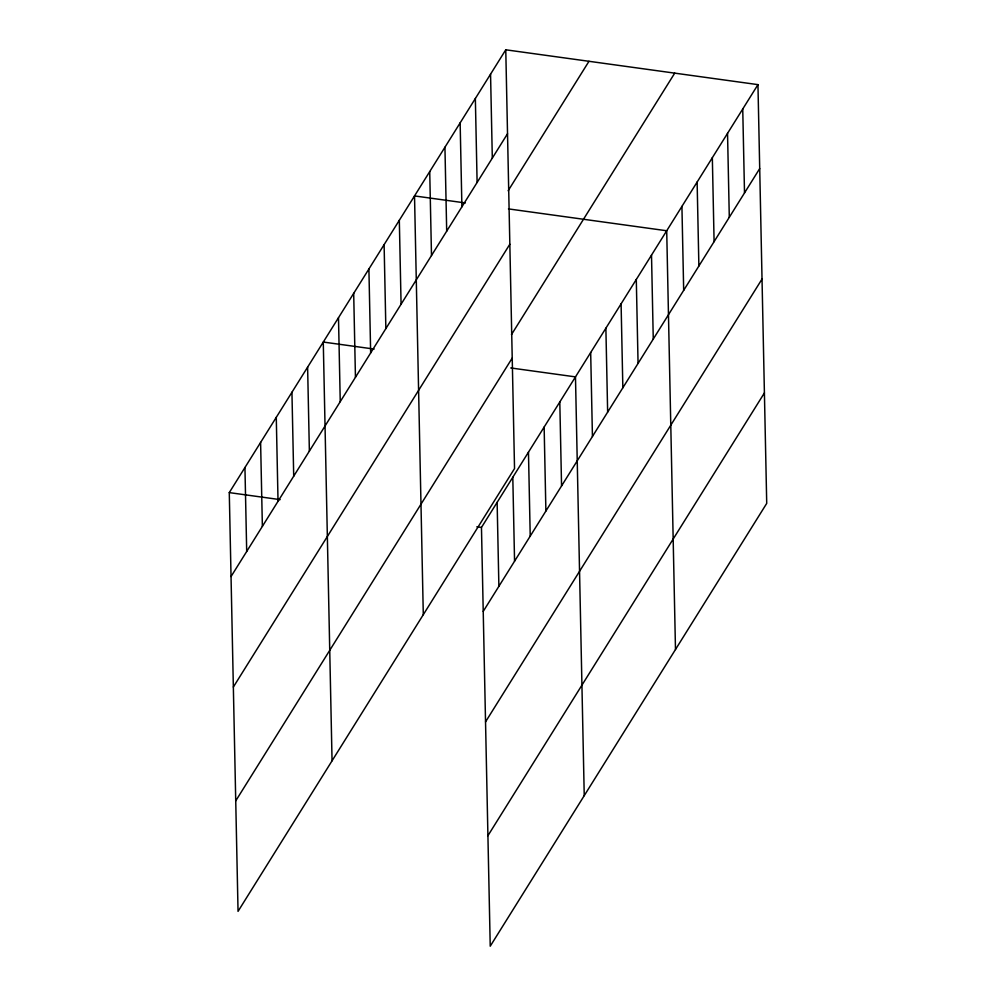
<?xml version="1.0" encoding="UTF-8"?>
<svg xmlns="http://www.w3.org/2000/svg" width="996" height="996" viewBox="0 0 996 996"><rect width="100%" height="100%" fill="white"/><g stroke="black" fill="none" stroke-linecap="round" stroke-linejoin="round"><path stroke-width="1.49" d="M505.769 49.8L514.534 468.556L238.044 911.365L229.279 492.609L505.769 49.8L757.956 84.635L766.721 503.391L490.231 946.2L481.466 527.444L757.956 84.635M231.035 576.56L507.524 133.75M508.147 190.759L588.985 61.291M233.35 687.041L509.84 244.232M511.458 334.631L674.728 73.144M235.728 800.884L512.218 358.074M483.222 611.395L759.711 168.585M485.538 721.876L762.027 279.067M487.916 835.719L764.418 392.91M465.381 202.947L414.523 195.926L423.3 614.681M508.458 208.899L666.71 230.761L675.487 649.517M374.135 349.073L323.277 342.051L332.054 760.807M510.736 367.947L575.476 376.886L584.241 795.642M229.279 492.609L280.137 499.631M476.835 526.809L481.466 527.444M742.742 108.987L744.51 192.938M727.541 133.34L729.296 217.29M712.339 157.704L714.095 241.655M697.125 182.056L698.881 266.007M681.924 206.409L683.679 290.359M651.509 255.113L653.264 339.063M636.295 279.465L638.062 363.416M621.093 303.83L622.849 387.78M605.879 328.182L607.647 412.132M590.678 352.534L592.433 436.485M559.802 401.986L561.557 485.936M544.14 427.072L545.895 511.023M528.465 452.159L530.221 536.122M512.803 477.258L514.559 561.209M490.555 74.152L492.31 158.103M497.129 502.345L498.884 586.295M475.353 98.504L477.109 182.455M460.14 122.869L461.907 206.819M444.938 147.221L446.694 231.172M429.724 171.573L431.492 255.524M399.321 220.278L401.077 304.228M384.107 244.63L385.863 328.58M368.906 268.995L370.661 352.945M353.692 293.347L355.448 377.297M338.491 317.699L340.246 401.649M307.615 367.151L309.37 451.101M291.94 392.237L293.708 476.188M276.278 417.324L278.033 501.287M260.603 442.423L262.371 526.374M244.941 467.51L246.697 551.46"/></g></svg>
